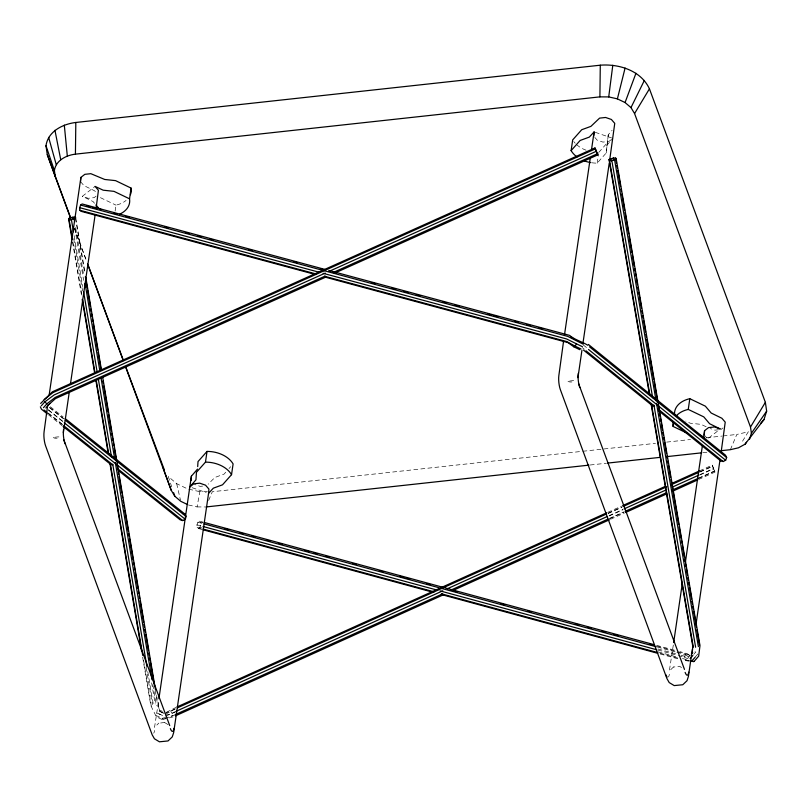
<?xml version="1.0" encoding="UTF-8"?>
<svg xmlns="http://www.w3.org/2000/svg" width="807" height="807" viewBox="0 0 807 807"><rect width="100%" height="100%" fill="white"/><g stroke="black" fill="none" stroke-linecap="round" stroke-linejoin="round"><path stroke-width="0.61" stroke-dasharray="4.04 3.03" d="M591.803 162.762A25.259 17.421 8.3 0 0 597.19 163.135L606.218 152.987L608.276 134.729L612.11 130.31M606.218 152.987L608.276 134.729M115.108 211.091L115.976 205.139A25.259 17.421 8.3 0 0 126.084 200.449M158.364 702.494L154.551 727.278L158.828 723.112M597.19 163.135L598.582 153.612M673.31 645.035L669.316 671.071L673.593 666.905M188.394 504.97L197.069 506.927L199.843 491.675L207.349 491.705M681.481 667.591L679.595 666.249L673.552 667.036M201.962 529.483L198.31 528.494L197.13 527.445L196.969 524.853L197.917 522.24L199.43 521.14L203.082 522.129M198.31 528.494L199.823 527.395L200.772 524.782L200.61 522.19L199.43 521.14M208.66 500.431L212.352 491.725L581.605 451.406M730.365 449.691L736.821 434.448L748.321 431.775L741.098 443.537M678.263 655.607L684.336 657.261L685.446 654.689L676.932 652.369M685.446 654.689L688.764 657.019L689.975 655.577L687.11 653.62L679.817 651.642M606.713 145.442L612.846 138.38M225.718 472.256L224.084 474.102L214.894 477.462L208.166 484.18M229.006 468.564L230.641 466.718M598.754 152.422L607.772 142.264M688.764 657.019L690.136 655.466M693.748 654.336L695.816 652.006L693.425 651.693M695.21 656.989L697.974 653.882M94.5 203.253L93.047 201.538L82.364 196.303L95.055 186.397M96.124 196.121L94.167 197.644L88.165 198.3L82.364 196.303M610.889 139.904L608.922 141.437L602.92 142.093L597.13 140.095L593.76 136.201M708.586 438.11L718.341 430.494M720.964 429.506L722.931 427.972M165.697 714.134L175.28 708.818M166.363 712.299L175.815 707.487M142.647 657.15L150.828 705.59L156.296 716.757L162.237 719.612L172.91 715.688M165.879 716.152L175.301 711.663M607.711 512.364L621.501 506.14M699.608 470.844L712.238 465.135L715.032 472.075L698.963 479.328M608.185 513.232L621.965 507.008M700.052 471.732L712.682 466.022M174.968 709.182L164.225 713.559M608.074 513.514L621.864 507.28M699.982 471.994L712.621 466.285L712.238 465.135M609.224 515.623L622.994 509.399M699.911 474.647L713.681 468.423M176.017 711.653L171.427 713.731L164.951 715.305M609.063 516.006L622.853 509.782M699.81 475.01L713.59 468.786L712.621 466.285M609.063 518.639L623.982 511.89M698.59 478.188L714.659 470.925M174.897 715.012L167.876 717.07M610.102 518.397L623.882 512.163M698.519 478.45L714.599 471.187L715.032 472.075M610.576 519.264L624.346 513.04M162.237 719.612L173.212 716.868M161.965 718.331L166.696 717.322M202.607 486.107L200.207 486.369L194.406 484.371M718.563 429.768L714.962 430.161L710.331 428.557M582.856 451.264L655.455 443.336M666.723 442.105L690.51 439.512M706.781 437.737L721.801 436.093M723.052 435.951L736.821 434.448M590.169 465.003L606.44 463.228M702.826 452.707L707.83 452.152M164.658 722.467L158.787 723.243M197.069 506.927L204.625 506.957M689.239 661.185L683.247 660.247M188.777 489.173L199.843 491.675M656.706 645.358L674.955 650.321M200.61 522.19L203.041 522.855M656.737 646.104L676.195 651.39M677.416 651.723L690.368 655.284M197.917 522.24L202.779 523.561M657.483 647.083L675.721 652.046M658.058 649.01L676.296 653.963M681.158 655.284L688.462 657.271M196.969 524.853L201.831 526.164M657.594 649.988L677.043 655.274M199.823 527.395L202.254 528.06M658.169 651.915L677.618 657.201M682.49 658.522L687.352 659.844M197.13 527.445L201.992 528.756M660.126 653.226L678.354 658.179M660.156 653.973L678.384 658.926M595.273 132.308L611.676 137.977M192.157 487.7L206.219 492.563M684.336 657.261L689.42 659.359M706.135 426.742L701.081 424.371L690.217 423.201L685.779 421.062M100.431 197.665L115.976 205.139M171.74 486.944L168.28 476.503L176.672 483.665L187.547 488.891M162.459 711.431L159.483 709.999L156.124 693.627M158.021 704.814L159.756 711.28L163.72 713.186M163.236 713.075L158.283 710.695L159.483 709.999L159.756 711.28M158.939 713.792L164.88 716.646M156.851 712.964L162.792 715.829M156.023 715.476L163.448 718.916M688.361 654.689L689.975 655.577M164.729 722.588L169.722 725.604M50.367 406.768L63.158 416.967M49.772 407.575L63.541 418.561M49.509 407.596L63.279 418.581M48.228 409.674L63.975 422.222M48.511 410.228L63.269 421.99M48.218 413.093L62.976 424.855M47.956 413.113L62.714 424.875M48.349 414.697L62.119 425.682M583.33 345.003L587.244 348.17M582.331 347.635L584.288 349.209M704.914 435.76L706.932 438.09M80.559 181.696L83.928 185.59L94.611 190.825L96.8 193.387M170.691 710.896L171.861 713.217M713.59 468.786L714.599 471.187M74.728 228.835L86.924 261.841M74.476 228.653L86.682 261.65M176.672 483.665L180.455 500.108M75.757 217.84L84.785 271.263M75.465 218.324L84.695 272.988M155.206 690.389L157.516 704.047M75.626 227.534L83.807 275.974M152.846 684.679L156.417 705.802M74.829 228.179L83.646 280.352M151.635 682.843L155.196 703.966M74.113 235.624L82.718 286.556M147.772 671.656L153.643 706.438M73.74 238.761L82.556 290.934M146.138 667.339L152.432 704.602M72.852 241.747L81.658 293.919M143.565 660.388L151.333 706.357M72.559 242.231L81.789 296.895M586.084 150.213A25.259 17.421 8.3 0 1 575.946 144.019M575.179 143.232A25.259 17.421 8.3 0 1 573.817 141.598M154.571 730.466A10.108 2.572 83.8 0 1 153.693 733.159M669.336 674.259A10.108 2.572 83.8 0 1 668.458 676.942M53.252 437.586C57.065 439.916 64.893 435.165 53.252 437.586M568.017 381.368C571.82 383.698 579.658 378.947 568.017 381.368M689.198 660.691L684.437 659.833L689.198 660.772"/><path stroke-width="1.21" d="M70.552 218.041L55.3 176.794L54.392 170.57C55.804 160.422 66.194 155.257 75.424 154.147L75.818 122.472L600.287 65.196C619.08 63.692 641.02 70.612 649.443 88.831L765.369 402.34L766.65 411.156L764.007 419.529L745.073 444.183L738.476 447.804L730.365 449.691L721.599 450.649M75.424 154.147L599.904 96.87L600.287 65.196M197.685 466.597L198.018 461.574L207.036 451.416A25.259 17.421 8.3 0 1 233.102 463.944L231.538 474.667L222.52 484.815L213.33 488.174L208.559 493.37L173.656 732.645L172.264 736.912L168.027 740.947L159.433 741.804L154.44 738.788L152.17 734.794L45.616 445.898A10.108 2.572 83.8 0 1 44.092 431.684L47.704 405.003M80.559 181.696L80.902 177.399L84.826 174.332L90.828 173.676L104.708 179.467L115.572 180.637L131.107 188.112A25.259 17.421 8.3 0 1 130.381 194.759M191.037 480.478L191.38 476.18L197.513 469.109M208.559 493.37L208.902 489.072L205.533 485.178L199.743 483.181L193.741 483.837L189.816 486.893L195.95 479.822L196.454 472.287L205.472 462.139L207.036 451.416M593.76 136.201L594.103 131.904L589.332 137.089L580.142 140.458L571.124 150.606A25.259 17.421 8.3 0 0 576.985 156.931M704.239 434.983L704.582 430.686L708.496 427.619L714.498 426.964L720.298 428.971L709.615 423.736L703.795 416.886L688.25 409.421A25.259 17.421 8.3 0 0 676.337 415.847M692.214 653.135L692.809 646.407L651.118 404.257M599.904 96.87L608.72 96.911L612.795 65.256M49.156 395.057L80.902 177.399M63.36 432.623L69.362 391.496M70.451 384.021L95.176 214.531M96.083 208.297L98.424 190.291L95.055 186.397L103.145 190.18L114.009 191.36L129.544 198.825A25.259 17.421 8.3 0 1 119.971 214.006M129.544 198.825L131.107 188.112M158.908 698.751L191.38 476.18M571.124 150.606L572.688 139.893L581.706 129.735L590.895 126.376L599.581 118.125L605.593 117.469L611.383 119.466L614.752 123.36L609.759 159.564M563.558 341.27L558.858 375.477A10.108 2.572 83.8 0 0 560.371 389.69L666.935 678.586L669.205 682.581L674.198 685.587L682.793 684.74L687.029 680.704L688.411 676.437L692.406 649.07M564.466 335.036L590.28 158.071M591.561 149.345L594.103 131.904M577.943 377.656L581.938 350.238M583.027 342.763L609.204 163.307M687.544 433.379L673.119 426.449L673.462 424.068M688.25 409.421L689.814 398.698L705.358 406.173L711.179 413.023L721.862 418.248L725.231 422.142L721.075 452.566M673.674 642.543L682.399 582.725M685.486 561.541L702.403 445.635M703.492 438.161L704.582 430.686M696.038 624.194L719.985 460.02M749.532 439.169L751.398 433.268L750.49 427.054L634.564 113.535L630.983 107.603L625.062 102.55L617.395 98.868L625.092 68.03M55.3 176.794L47.27 154.581L45.989 145.764C47.986 131.37 62.714 124.056 75.818 122.472M314.77 274.34L81.033 211.313L79.853 210.264L79.681 207.671L80.629 205.059L82.143 203.959L325.171 269.477M625.062 102.55L635.966 73.255M118.185 470.39L180.153 519.809L182.715 520.565L185.237 519.254L185.903 517.499M658.865 410.945L720.58 460.797L723.143 461.554L725.664 460.242L726.663 457.609L725.554 455.219L588.414 344.448M630.983 107.603L644.359 80.418M634.564 113.535L649.443 88.831M750.49 427.054L765.369 402.34M324.515 276.226L566.736 341.543L575.068 346.122L576.501 343.853L582.442 346.707M751.398 433.268L766.65 411.156M745.073 444.183L746.475 442.236M40.653 403.45L52.384 391.788L321.378 270.9M41.318 405.8L44.768 401.916L54.17 394.926L325.292 273.079M43.477 407.676L46.927 403.793L55.219 397.397L325.15 276.085M45.858 407.989L49.842 403.439M760.85 423.08L764.007 419.529M691.357 654.023L692.739 652.47M690.116 658.583L692.88 655.486M695.039 657.362L691.589 661.246L693.97 661.548L698.64 656.222L699.992 645.63L616.185 158.828L615.68 158.071L613.37 157.99L608.992 159.615L649.403 394.32M49.318 404.105L55.522 398.567L325.483 277.245M44.103 399.576L53 392.595L595.405 148.851L597.755 154.894L335.823 272.605M72.136 239.75L68.565 218.626L70.169 217.638L75.253 217.083M68.565 218.626L69.069 219.393L71.389 219.474L75.757 217.84M608.992 159.615L609.497 160.371L611.807 160.462L616.185 158.828M176.965 706.972L438.857 588.646M441.157 587.607L606.561 512.879M622.641 505.616L665.15 486.419M672.039 483.302L699.608 470.844M177.58 707.779L605.886 514.271M623.115 506.493L666.753 486.782M671.343 484.704L698.902 472.256M176.451 711.138L442.771 590.825M447.36 588.747L606.925 516.651M624.144 508.874L666.622 489.688M672.362 487.095L698.761 475.162M175.2 714.649L442.64 593.831M450.669 590.199L607.913 519.153M625.132 511.376L666.451 492.704M672.191 490.111L698.59 478.188M175.512 715.829L444.122 594.466M453.312 590.321L609.426 519.789M625.496 512.526L666.824 493.854M672.564 491.261L697.813 479.852M323.668 269.871L594.961 147.963L595.405 148.851M328.731 271.535L596.403 151.242M333.19 272.473L597.382 153.754M205.886 506.967L588.918 465.145M607.691 463.087L660.267 457.347M666.521 456.661L701.576 452.838M690.419 661.276L693.97 661.548M608.72 96.911L617.395 98.868M328.822 270.456L569.419 335.329C574.887 339.888 582.029 341.613 587.809 345.265M86.974 205.997L90.626 206.975M93.057 207.631L96.699 208.62M113.716 213.199L117.358 214.188M125.872 216.478L129.513 217.466M164.759 226.959L168.401 227.947M185.418 232.537L189.06 233.516M197.574 235.805L201.215 236.794M209.719 239.084L213.371 240.072M248.617 249.575L252.258 250.553M293.577 261.69L297.228 262.678M320.318 268.902L323.96 269.881M332.474 272.181L336.115 273.159M371.361 282.662L375.003 283.64M392.02 288.23L395.662 289.219M404.176 291.509L407.817 292.487M416.321 294.787L419.973 295.765M443.063 301.989L446.705 302.978M455.219 305.268L458.86 306.257M488.023 314.115L491.675 315.103M494.106 315.759L497.748 316.737M514.765 321.327L518.407 322.306M526.921 324.596L530.562 325.584M539.066 327.874L542.718 328.863M80.629 205.059L567.745 336.388L583.269 344.206M79.681 207.671L319.511 272.332M323.163 273.321L566.635 338.96L576.501 343.853M79.853 210.264L315.991 273.936M324.515 276.962L567.987 342.612L573.858 346.828L579.799 349.683M204.292 522.462L442.66 587.214M445.101 587.879L654.275 644.702M224.941 528.797L228.593 529.796M239.538 532.761L243.189 533.76M251.703 536.07L255.345 537.058M266.3 540.034L269.942 541.023M278.455 543.343L282.107 544.332M305.217 550.606L308.869 551.605M313.731 552.926L317.383 553.915M325.897 556.225L329.549 557.213M352.659 563.498L356.301 564.486M379.411 570.761L383.063 571.76M400.09 576.38L403.742 577.368M406.173 578.034L409.825 579.023M426.853 583.653L430.504 584.641M453.615 590.916L457.256 591.914M501.046 603.807L504.698 604.796M527.808 611.081L531.46 612.069M575.24 623.962L578.891 624.951M587.405 627.271L591.057 628.26M602.002 631.235L605.654 632.224M614.167 634.534L617.819 635.533M649.443 644.117L653.085 645.106M204 523.884L656.273 646.76M203.041 526.497L437.616 590.23M440.047 590.885L656.384 649.665M203.203 529.089L434.095 591.824M441.389 593.801L657.695 652.57M203.172 529.816L431.664 591.894M441.389 594.537L657.725 653.307M182.564 513.464L185.126 514.23L185.862 515.824M699.518 435.084L704.572 437.455M575.068 346.122L581.01 348.977M101.087 209.447L98.868 208.388L95.962 204.958M187.305 504.446L180.728 501.288L174.806 496.234L171.225 490.303L125.468 366.549M65.125 418.53L185.126 514.23M65.246 420.144L186.235 516.621M64.247 422.777L185.237 519.254M44.022 409.976L46.977 412.327M63.692 425.662L112.879 464.882M117.802 468.806L182.715 520.565M47.361 413.92L41.46 409.21L40.35 406.809M63.097 426.469L111.295 464.903M589.524 346.849L726.663 457.609M588.525 349.471L725.664 460.242M586.003 350.793L654.578 406.173M658.492 409.341L723.143 461.554M583.441 350.026L652.984 406.203M570.67 336.398L573.263 338.577M44.768 401.916L46.927 403.793M125.71 366.731L164.467 470.199M684.477 669.396L578.569 383.517M169.722 725.604L63.803 439.724M597.755 154.894L594.961 147.963M719.844 459.193L720.58 460.797M47.27 154.581L70.804 218.223M88.235 265.372L123.098 359.66M87.549 264.01L123.289 360.658M163.196 468.1L171.225 490.303M45.989 145.764L54.392 170.57M173.656 492.754L174.806 496.234M48.632 137.392L56.258 164.668M573.585 345.547L573.858 346.828M54.947 130.29L60.717 159.655M615.68 158.071L616.538 163.044M616.962 165.526L617.385 168.007M617.819 170.489L620.593 186.639M621.027 189.12L621.451 191.602M621.884 194.084L624.658 210.234M625.092 212.715L628.724 233.828M629.147 236.31L631.931 252.45M632.355 254.931L634.282 266.108M634.706 268.59L635.139 271.081M635.563 273.563L635.997 276.044M636.42 278.526L637.49 284.74M637.913 287.221L638.347 289.703M638.771 292.184L639.194 294.676M639.628 297.158L641.555 308.335M641.979 310.816L642.402 313.298M642.836 315.779L643.26 318.271M643.693 320.752L645.61 331.929M646.044 334.411L646.468 336.892M646.891 339.374L649.675 355.524M650.099 358.005L653.741 379.119M654.164 381.6L656.948 397.74M658.23 405.195L659.299 411.409M659.722 413.89L660.156 416.372M660.58 418.853L661.004 421.335M661.437 423.826L662.507 430.03M662.93 432.512L663.364 435.003M663.788 437.485L664.211 439.966M664.645 442.448L666.562 453.625M666.996 456.106L667.419 458.598M667.853 461.079L668.277 463.561M668.7 466.043L670.627 477.219M671.061 479.701L671.485 482.193M671.908 484.674L678.758 524.409M679.181 526.89L681.108 538.067M681.532 540.559L681.965 543.04M682.389 545.522L684.316 556.699M684.74 559.18L685.173 561.662M685.597 564.154L686.021 566.635M686.454 569.117L687.524 575.32M687.947 577.812L688.371 580.294M688.805 582.775L689.228 585.257M689.662 587.748L691.579 598.915M692.013 601.407L692.436 603.888M692.87 606.37L693.294 608.851M693.717 611.343L696.502 627.483M696.925 629.964L699.498 644.864M614.581 159.816L656.061 400.736M656.484 403.218L698.398 646.619M613.37 157.99L613.794 160.472M611.807 160.462L652.651 397.649M653.932 405.104L695.624 647.254M610.596 158.626L611.02 161.107M609.497 160.371L649.907 395.077M651.4 403.772L693.314 647.174M85.835 277.477L101.359 369.404M102.62 376.849L155.499 689.904M85.33 276.71L87.217 287.897M87.64 290.379L90.364 306.529M90.788 309.01L91.201 311.492M91.625 313.984L92.038 316.465M92.462 318.947L92.886 321.438M93.299 323.92L97.708 350.006M98.131 352.488L100.855 368.638M102.953 381.065L103.377 383.547M103.79 386.028L108.199 412.115M108.622 414.606L111.346 430.756M111.77 433.238L112.183 435.719M112.607 438.211L113.03 440.693M113.444 443.174L113.868 445.656M114.281 448.147L116.39 460.565M117.015 464.297L117.852 469.26M118.276 471.752L118.69 474.234M119.113 476.715L121.837 492.865M122.261 495.347L122.684 497.838M123.098 500.32L123.521 502.801M123.935 505.293L124.359 507.774M124.782 510.256L128.343 531.379M128.767 533.861L129.181 536.342M129.604 538.834L133.175 559.947M133.589 562.429L134.012 564.92M134.436 567.402L134.85 569.883M135.273 572.375L137.997 588.525M138.421 591.006L138.834 593.488M139.258 595.969L139.682 598.461M140.095 600.943L143.666 622.066M144.08 624.547L144.503 627.029M144.927 629.51L145.341 632.002M145.764 634.484L148.488 650.634M148.912 653.115L149.335 655.607M149.749 658.088L150.173 660.57M150.586 663.051L154.157 684.175M74.153 218.828L74.577 221.32M85.068 283.428L99.755 370.393M101.016 377.837L114.655 458.588M115.28 462.32L152.009 679.706M72.943 217.002L73.356 219.484M71.389 219.474L73.487 231.891M83.555 291.519L97.193 372.269M98.242 378.483L111.467 456.742M112.728 464.196L146.935 666.683M70.169 217.638L70.592 220.129M69.069 219.393L72.216 238.025M82.707 300.133L95.095 373.429M96.144 379.643L108.733 454.18M110.408 464.116L142.728 655.425M82.203 299.377L94.59 372.673M95.851 380.127L108.229 453.413M109.903 463.349L141.598 650.936M64.308 125.146L67.314 156.033M205.472 462.139A25.259 17.421 8.3 0 1 231.538 474.667M590.744 162.6A25.259 17.421 8.3 0 1 584.52 160.936M673.119 426.449A25.259 17.421 8.3 0 1 673.189 421.96M674.541 414.606A25.259 17.421 8.3 0 1 689.814 398.698M173.999 728.348A10.108 2.572 83.8 0 1 170.368 728.62M65.034 443.779A10.108 2.572 83.8 0 1 63.521 429.566M688.754 672.14A10.108 2.572 83.8 0 1 685.123 672.413M579.799 387.562A10.108 2.572 83.8 0 1 578.276 373.359M667.127 677.043A10.108 2.572 83.8 0 1 665.704 674.531"/></g></svg>
